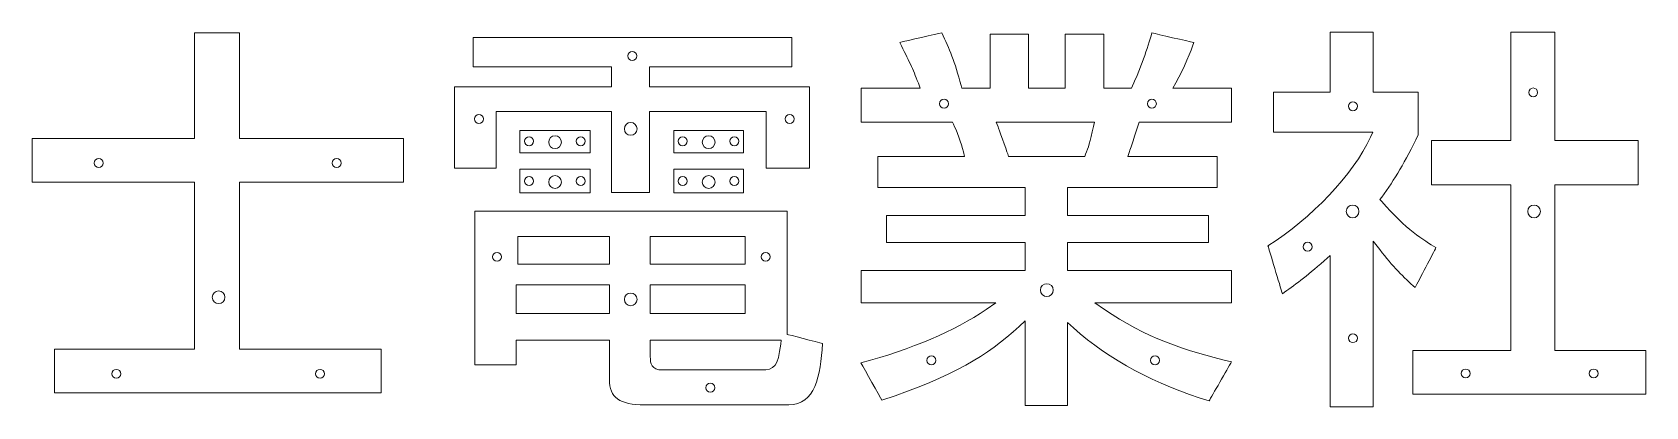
# Model space of a CAD drawing. Header units: millimetres. Extents: x -966 to 669, y -193 to -17.
# Drawn here: x -90 to 669, y -193 to -17 of the extents above; entities that cross this region are included whole.
import ezdxf

# ---------------------------------------------------------------- set-up
doc = ezdxf.new("R2010")
doc.units = ezdxf.units.MM
doc.header["$MEASUREMENT"] = 0
doc.layers.add('layer 1', color=7, linetype='Continuous')

msp = doc.modelspace()

# ---------------------------------------------------------------- linework, layer by layer
at = {"layer": 'layer 1', "color": 250, "lineweight": 18}
for points, knots in [([(7.5403, -17.5845), (4.8101, -17.5845), (-11.0322, -17.5845), (-13.7624, -17.5845), (-13.7624, -17.5845), (-13.7624, -20.7564), (-13.7624, -67.3675), (-13.7624, -67.3675), (-13.7624, -67.3675), (-13.7624, -67.3675), (-86.7097, -67.3675), (-89.9597, -67.3675), (-89.9597, -67.3675), (-89.9597, -70.0776), (-89.9597, -85.1995), (-89.9597, -87.9096), (-89.9597, -87.9096), (-86.7097, -87.9096), (-13.7624, -87.9096), (-13.7624, -87.9096), (-13.7624, -87.9096), (-13.7624, -87.9096), (-13.7624, -166.3644), (-13.7624, -166.3644), (-13.7624, -166.3644), (-13.7624, -166.3644), (-76.2821, -166.3644), (-79.5086, -166.3644), (-79.5086, -166.3644), (-79.5086, -169.0745), (-79.5086, -184.1988), (-79.5086, -186.9089), (-79.5086, -186.9089), (-76.2182, -186.9089), (70.7542, -186.9089), (74.0444, -186.9089), (74.0444, -186.9089), (74.0444, -184.1988), (74.0444, -169.0745), (74.0444, -166.3644), (74.0444, -166.3644), (70.816, -166.3644), (7.5403, -166.3644), (7.5403, -166.3644), (7.5403, -166.3644), (7.5403, -166.3644), (7.5403, -87.9096), (7.5403, -87.9096), (7.5403, -87.9096), (7.5403, -87.9096), (81.2468, -87.9096), (84.4982, -87.9096), (84.4982, -87.9096), (84.4982, -85.1995), (84.4982, -70.0776), (84.4982, -67.3675), (84.4982, -67.3675), (81.2468, -67.3675), (7.5403, -67.3675), (7.5403, -67.3675), (7.5403, -67.3675), (7.5403, -67.3675), (7.5403, -20.7564), (7.5403, -17.5845)], [0, 0, 0, 0, 0.05882353, 0.05882353, 0.05882353, 0.05882353, 0.11764706, 0.11764706, 0.11764706, 0.11764706, 0.17647059, 0.17647059, 0.17647059, 0.17647059, 0.23529412, 0.23529412, 0.23529412, 0.23529412, 0.29411765, 0.29411765, 0.29411765, 0.29411765, 0.35294118, 0.35294118, 0.35294118, 0.35294118, 0.41176471, 0.41176471, 0.41176471, 0.41176471, 0.47058824, 0.47058824, 0.47058824, 0.47058824, 0.52941176, 0.52941176, 0.52941176, 0.52941176, 0.58823529, 0.58823529, 0.58823529, 0.58823529, 0.64705882, 0.64705882, 0.64705882, 0.64705882, 0.70588235, 0.70588235, 0.70588235, 0.70588235, 0.76470588, 0.76470588, 0.76470588, 0.76470588, 0.82352941, 0.82352941, 0.82352941, 0.82352941, 0.88235294, 0.88235294, 0.88235294, 0.88235294, 1, 1, 1, 1]), ([(267.088, -19.9034), (263.8003, -19.9034), (120.6208, -19.9034), (117.3331, -19.9034), (117.3331, -19.9034), (117.3331, -22.3566), (117.3331, -31.1491), (117.3331, -33.6021), (117.3331, -33.6021), (120.5575, -33.6021), (182.3186, -33.6021), (182.3186, -33.6021), (182.3186, -33.6021), (182.3186, -33.6021), (182.3186, -43.0382), (182.3186, -43.0382), (182.3186, -43.0382), (182.3186, -43.0382), (111.8359, -43.0382), (108.5908, -43.0382), (108.5908, -43.0382), (108.5908, -46.0334), (108.5908, -78.3064), (108.5908, -81.3015), (108.5908, -81.3015), (111.2739, -81.3015), (125.499, -81.3015), (128.182, -81.3015), (128.182, -81.3015), (128.182, -78.3215), (128.182, -54.6479), (128.182, -54.6479), (128.182, -54.6479), (128.182, -54.6479), (182.3186, -54.6479), (182.3186, -54.6479), (182.3186, -54.6479), (182.3186, -54.6479), (182.3186, -89.5491), (182.3186, -92.6518), (182.3186, -92.6518), (184.9472, -92.6518), (197.5722, -92.6518), (200.2008, -92.6518), (200.2008, -92.6518), (200.2008, -89.5491), (200.2008, -54.6479), (200.2008, -54.6479), (200.2008, -54.6479), (200.2008, -54.6479), (255.0981, -54.6479), (255.0981, -54.6479), (255.0981, -54.6479), (255.0981, -54.6479), (255.0981, -78.3215), (255.0981, -81.3015), (255.0981, -81.3015), (257.8028, -81.3015), (272.7452, -81.3015), (275.4499, -81.3015), (275.4499, -81.3015), (275.4499, -78.3064), (275.4499, -46.0334), (275.4499, -43.0382), (275.4499, -43.0382), (272.2019, -43.0382), (200.2008, -43.0382), (200.2008, -43.0382), (200.2008, -43.0382), (200.2008, -43.0382), (200.2008, -33.6021), (200.2008, -33.6021), (200.2008, -33.6021), (200.2008, -33.6021), (263.8586, -33.6021), (267.088, -33.6021), (267.088, -33.6021), (267.088, -31.1491), (267.088, -22.3566), (267.088, -19.9034)], [0, 0, 0, 0, 0.04761905, 0.04761905, 0.04761905, 0.04761905, 0.0952381, 0.0952381, 0.0952381, 0.0952381, 0.14285714, 0.14285714, 0.14285714, 0.14285714, 0.19047619, 0.19047619, 0.19047619, 0.19047619, 0.23809524, 0.23809524, 0.23809524, 0.23809524, 0.28571429, 0.28571429, 0.28571429, 0.28571429, 0.33333333, 0.33333333, 0.33333333, 0.33333333, 0.38095238, 0.38095238, 0.38095238, 0.38095238, 0.42857143, 0.42857143, 0.42857143, 0.42857143, 0.47619048, 0.47619048, 0.47619048, 0.47619048, 0.52380952, 0.52380952, 0.52380952, 0.52380952, 0.57142857, 0.57142857, 0.57142857, 0.57142857, 0.61904762, 0.61904762, 0.61904762, 0.61904762, 0.66666667, 0.66666667, 0.66666667, 0.66666667, 0.71428571, 0.71428571, 0.71428571, 0.71428571, 0.76190476, 0.76190476, 0.76190476, 0.76190476, 0.80952381, 0.80952381, 0.80952381, 0.80952381, 0.85714286, 0.85714286, 0.85714286, 0.85714286, 0.9047619, 0.9047619, 0.9047619, 0.9047619, 1, 1, 1, 1]), ([(456.1672, -22.2431), (453.2513, -21.5737), (438.9321, -18.2868), (436.4248, -17.7113), (436.4248, -17.7113), (434.4559, -24.5643), (430.7848, -35.0425), (427.2702, -42.6302), (427.2702, -42.6302), (427.2702, -42.6302), (426.814, -43.6157), (426.814, -43.6157), (426.814, -43.6157), (426.814, -43.6157), (413.764, -43.6157), (413.764, -43.6157), (413.764, -43.6157), (413.764, -43.6157), (413.764, -21.3031), (413.764, -18.3452), (413.764, -18.3452), (411.1288, -18.3452), (398.3241, -18.3452), (395.689, -18.3452), (395.689, -18.3452), (395.689, -21.3031), (395.689, -43.6157), (395.689, -43.6157), (395.689, -43.6157), (395.689, -43.6157), (378.4201, -43.6157), (378.4201, -43.6157), (378.4201, -43.6157), (378.4201, -43.6157), (378.4201, -21.3031), (378.4201, -18.3452), (378.4201, -18.3452), (375.7849, -18.3452), (362.9823, -18.3452), (360.3471, -18.3452), (360.3471, -18.3452), (360.3471, -21.3031), (360.3471, -43.6157), (360.3471, -43.6157), (360.3471, -43.6157), (360.3471, -43.6157), (347.1007, -43.6157), (347.1007, -43.6157), (347.1007, -43.6157), (347.1007, -43.6157), (346.7507, -42.3787), (346.7507, -42.3787), (346.7507, -42.3787), (343.5974, -31.2388), (341.3774, -25.2137), (337.5881, -17.6465), (337.5881, -17.6465), (335.499, -18.1261), (321.115, -21.4284), (317.8274, -22.183), (317.8274, -22.183), (322.1344, -30.6521), (323.9548, -34.4201), (326.6017, -41.3057), (326.6017, -41.3057), (326.6017, -41.3057), (327.4895, -43.6157), (327.4895, -43.6157), (327.4895, -43.6157), (327.4895, -43.6157), (302.7151, -43.6157), (299.73, -43.6157), (299.73, -43.6157), (299.73, -46.1733), (299.73, -57.0388), (299.73, -59.5964), (299.73, -59.5964), (302.8695, -59.5964), (342.5959, -59.5964), (342.5959, -59.5964), (342.5959, -59.5964), (342.5959, -59.5964), (343.0662, -60.5355), (343.0662, -60.5355), (343.0662, -60.5355), (344.6082, -63.6173), (346.7562, -69.6084), (347.7567, -73.618), (347.7567, -73.618), (347.7567, -73.618), (348.2831, -75.7294), (348.2831, -75.7294), (348.2831, -75.7294), (348.2831, -75.7294), (310.6433, -75.7294), (307.5242, -75.7294), (307.5242, -75.7294), (307.5242, -78.2294), (307.5242, -87.8846), (307.5242, -90.3845), (307.5242, -90.3845), (310.7598, -90.3845), (376.8811, -90.3845), (376.8811, -90.3845), (376.8811, -90.3845), (376.8811, -90.3845), (376.8811, -103.4748), (376.8811, -103.4748), (376.8811, -103.4748), (376.8811, -103.4748), (314.9301, -103.4748), (311.7051, -103.4748), (311.7051, -103.4748), (311.7051, -105.8765), (311.7051, -113.8198), (311.7051, -116.2214), (311.7051, -116.2214), (314.9301, -116.2214), (376.8811, -116.2214), (376.8811, -116.2214), (376.8811, -116.2214), (376.8811, -116.2214), (376.8811, -129.3144), (376.8811, -129.3144), (376.8811, -129.3144), (376.8811, -129.3144), (302.9818, -129.3144), (299.73, -129.3144), (299.73, -129.3144), (299.73, -131.8399), (299.73, -142.0091), (299.73, -144.5345), (299.73, -144.5345), (302.9384, -144.5345), (363.0208, -144.5345), (363.0208, -144.5345), (363.0208, -144.5345), (363.0208, -144.5345), (358.4664, -147.6393), (358.4664, -147.6393), (358.4664, -147.6393), (343.4806, -157.8548), (323.6858, -166.3015), (299.6307, -172.7712), (299.6307, -172.7712), (301.2734, -175.7058), (308.373, -188.3908), (309.4703, -190.3516), (309.4703, -190.3516), (344.016, -178.8465), (358.4058, -169.5763), (374.0486, -155.6078), (374.0486, -155.6078), (374.0486, -155.6078), (376.8811, -153.0785), (376.8811, -153.0785), (376.8811, -153.0785), (376.8811, -153.0785), (376.8811, -189.7016), (376.8811, -192.8014), (376.8811, -192.8014), (379.5697, -192.8014), (393.974, -192.8014), (396.6625, -192.8014), (396.6625, -192.8014), (396.6625, -189.7077), (396.6625, -153.8542), (396.6625, -153.8542), (396.6625, -153.8542), (396.6625, -153.8542), (399.492, -156.3684), (399.492, -156.3684), (399.492, -156.3684), (416.5759, -171.5503), (438.0474, -183.0504), (463.3096, -190.5798), (463.3096, -190.5798), (464.3972, -188.6888), (472.0839, -175.3263), (473.8472, -172.261), (473.8472, -172.261), (451.8457, -167.0706), (433.1264, -160.7479), (414.1185, -147.6337), (414.1185, -147.6337), (414.1185, -147.6337), (409.6261, -144.5345), (409.6261, -144.5345), (409.6261, -144.5345), (409.6261, -144.5345), (470.5967, -144.5345), (473.8079, -144.5345), (473.8079, -144.5345), (473.8079, -142.0091), (473.8079, -131.8399), (473.8079, -129.3144), (473.8079, -129.3144), (470.5564, -129.3144), (396.6625, -129.3144), (396.6625, -129.3144), (396.6625, -129.3144), (396.6625, -129.3144), (396.6625, -116.2214), (396.6625, -116.2214), (396.6625, -116.2214), (396.6625, -116.2214), (459.7515, -116.2214), (462.9792, -116.2214), (462.9792, -116.2214), (462.9792, -113.8198), (462.9792, -105.8765), (462.9792, -103.4748), (462.9792, -103.4748), (459.7515, -103.4748), (396.6625, -103.4748), (396.6625, -103.4748), (396.6625, -103.4748), (396.6625, -103.4748), (396.6625, -90.3845), (396.6625, -90.3845), (396.6625, -90.3845), (396.6625, -90.3845), (463.9225, -90.3845), (467.1602, -90.3845), (467.1602, -90.3845), (467.1602, -87.8846), (467.1602, -78.2294), (467.1602, -75.7294), (467.1602, -75.7294), (464.0338, -75.7294), (425.0205, -75.7294), (425.0205, -75.7294), (425.0205, -75.7294), (425.0205, -75.7294), (425.8328, -73.4571), (425.8328, -73.4571), (425.8328, -73.4571), (426.3906, -71.8971), (427.3132, -69.0384), (428.2051, -66.2737), (428.2051, -66.2737), (428.2051, -66.2737), (430.3842, -59.5854), (430.3842, -59.5854), (430.3842, -59.5854), (430.3842, -59.5854), (431.6148, -59.5964), (431.6148, -59.5964), (431.6148, -59.5964), (431.6148, -59.5964), (470.6663, -59.5964), (473.8079, -59.5964), (473.8079, -59.5964), (473.8079, -57.0388), (473.8079, -46.1733), (473.8079, -43.6157), (473.8079, -43.6157), (470.8317, -43.6157), (446.1872, -43.6157), (446.1872, -43.6157), (446.1872, -43.6157), (446.1872, -43.6157), (447.6189, -41.0797), (447.6189, -41.0797), (447.6189, -41.0797), (451.5126, -34.184), (454.7541, -26.0732), (456.1672, -22.2431)], [0, 0, 0, 0, 0.01470588, 0.01470588, 0.01470588, 0.01470588, 0.02941176, 0.02941176, 0.02941176, 0.02941176, 0.04411765, 0.04411765, 0.04411765, 0.04411765, 0.05882353, 0.05882353, 0.05882353, 0.05882353, 0.07352941, 0.07352941, 0.07352941, 0.07352941, 0.08823529, 0.08823529, 0.08823529, 0.08823529, 0.10294118, 0.10294118, 0.10294118, 0.10294118, 0.11764706, 0.11764706, 0.11764706, 0.11764706, 0.13235294, 0.13235294, 0.13235294, 0.13235294, 0.14705882, 0.14705882, 0.14705882, 0.14705882, 0.16176471, 0.16176471, 0.16176471, 0.16176471, 0.17647059, 0.17647059, 0.17647059, 0.17647059, 0.19117647, 0.19117647, 0.19117647, 0.19117647, 0.20588235, 0.20588235, 0.20588235, 0.20588235, 0.22058824, 0.22058824, 0.22058824, 0.22058824, 0.23529412, 0.23529412, 0.23529412, 0.23529412, 0.25, 0.25, 0.25, 0.25, 0.26470588, 0.26470588, 0.26470588, 0.26470588, 0.27941176, 0.27941176, 0.27941176, 0.27941176, 0.29411765, 0.29411765, 0.29411765, 0.29411765, 0.30882353, 0.30882353, 0.30882353, 0.30882353, 0.32352941, 0.32352941, 0.32352941, 0.32352941, 0.33823529, 0.33823529, 0.33823529, 0.33823529, 0.35294118, 0.35294118, 0.35294118, 0.35294118, 0.36764706, 0.36764706, 0.36764706, 0.36764706, 0.38235294, 0.38235294, 0.38235294, 0.38235294, 0.39705882, 0.39705882, 0.39705882, 0.39705882, 0.41176471, 0.41176471, 0.41176471, 0.41176471, 0.42647059, 0.42647059, 0.42647059, 0.42647059, 0.44117647, 0.44117647, 0.44117647, 0.44117647, 0.45588235, 0.45588235, 0.45588235, 0.45588235, 0.47058824, 0.47058824, 0.47058824, 0.47058824, 0.48529412, 0.48529412, 0.48529412, 0.48529412, 0.5, 0.5, 0.5, 0.5, 0.51470588, 0.51470588, 0.51470588, 0.51470588, 0.52941176, 0.52941176, 0.52941176, 0.52941176, 0.54411765, 0.54411765, 0.54411765, 0.54411765, 0.55882353, 0.55882353, 0.55882353, 0.55882353, 0.57352941, 0.57352941, 0.57352941, 0.57352941, 0.58823529, 0.58823529, 0.58823529, 0.58823529, 0.60294118, 0.60294118, 0.60294118, 0.60294118, 0.61764706, 0.61764706, 0.61764706, 0.61764706, 0.63235294, 0.63235294, 0.63235294, 0.63235294, 0.64705882, 0.64705882, 0.64705882, 0.64705882, 0.66176471, 0.66176471, 0.66176471, 0.66176471, 0.67647059, 0.67647059, 0.67647059, 0.67647059, 0.69117647, 0.69117647, 0.69117647, 0.69117647, 0.70588235, 0.70588235, 0.70588235, 0.70588235, 0.72058824, 0.72058824, 0.72058824, 0.72058824, 0.73529412, 0.73529412, 0.73529412, 0.73529412, 0.75, 0.75, 0.75, 0.75, 0.76470588, 0.76470588, 0.76470588, 0.76470588, 0.77941176, 0.77941176, 0.77941176, 0.77941176, 0.79411765, 0.79411765, 0.79411765, 0.79411765, 0.80882353, 0.80882353, 0.80882353, 0.80882353, 0.82352941, 0.82352941, 0.82352941, 0.82352941, 0.83823529, 0.83823529, 0.83823529, 0.83823529, 0.85294118, 0.85294118, 0.85294118, 0.85294118, 0.86764706, 0.86764706, 0.86764706, 0.86764706, 0.88235294, 0.88235294, 0.88235294, 0.88235294, 0.89705882, 0.89705882, 0.89705882, 0.89705882, 0.91176471, 0.91176471, 0.91176471, 0.91176471, 0.92647059, 0.92647059, 0.92647059, 0.92647059, 0.94117647, 0.94117647, 0.94117647, 0.94117647, 0.95588235, 0.95588235, 0.95588235, 0.95588235, 0.97058824, 0.97058824, 0.97058824, 0.97058824, 1, 1, 1, 1]), ([(540.4884, -17.3943), (537.7837, -17.3943), (522.8388, -17.3943), (520.1341, -17.3943), (520.1341, -17.3943), (520.1341, -20.3957), (520.1341, -45.5173), (520.1341, -45.5173), (520.1341, -45.5173), (520.1341, -45.5173), (496.509, -45.5173), (493.5297, -45.5173), (493.5297, -45.5173), (493.5297, -48.1769), (493.5297, -61.6855), (493.5297, -64.3451), (493.5297, -64.3451), (496.6819, -64.3451), (540.2944, -64.3451), (540.2944, -64.3451), (540.2944, -64.3451), (540.2944, -64.3451), (539.1682, -66.7629), (539.1682, -66.7629), (539.1682, -66.7629), (531.0536, -84.1835), (511.3518, -104.9666), (490.9793, -117.7166), (490.9793, -117.7166), (491.587, -119.7481), (496.664, -136.7178), (497.7279, -140.274), (497.7279, -140.274), (503.1473, -136.4913), (508.9513, -132.197), (517.3091, -124.8214), (517.3091, -124.8214), (517.3091, -124.8214), (520.1341, -122.3283), (520.1341, -122.3283), (520.1341, -122.3283), (520.1341, -122.3283), (520.1341, -190.1347), (520.1341, -193.3691), (520.1341, -193.3691), (522.8388, -193.3691), (537.7837, -193.3691), (540.4884, -193.3691), (540.4884, -193.3691), (540.4884, -190.1225), (540.4884, -115.5101), (540.4884, -115.5101), (540.4884, -115.5101), (540.4884, -115.5101), (543.5449, -119.5562), (543.5449, -119.5562), (543.5449, -119.5562), (549.343, -127.2315), (555.0673, -132.8035), (560.1292, -137.4163), (560.1292, -137.4163), (561.7033, -134.3984), (568.7644, -120.8609), (569.9546, -118.5781), (569.9546, -118.5781), (564.182, -115.215), (555.7391, -109.9995), (544.5119, -96.9903), (544.5119, -96.9903), (544.5119, -96.9903), (543.6252, -95.9627), (543.6252, -95.9627), (543.6252, -95.9627), (543.6252, -95.9627), (544.4309, -94.8704), (544.4309, -94.8704), (544.4309, -94.8704), (550.5811, -86.5346), (555.4064, -78.3133), (561.5779, -65.6508), (561.5779, -65.6508), (561.5779, -64.949), (561.5779, -48.3614), (561.5779, -45.5173), (561.5779, -45.5173), (558.704, -45.5173), (540.4884, -45.5173), (540.4884, -45.5173), (540.4884, -45.5173), (540.4884, -45.5173), (540.4884, -20.3957), (540.4884, -17.3943)], [0, 0, 0, 0, 0.04166667, 0.04166667, 0.04166667, 0.04166667, 0.08333333, 0.08333333, 0.08333333, 0.08333333, 0.125, 0.125, 0.125, 0.125, 0.16666667, 0.16666667, 0.16666667, 0.16666667, 0.20833333, 0.20833333, 0.20833333, 0.20833333, 0.25, 0.25, 0.25, 0.25, 0.29166667, 0.29166667, 0.29166667, 0.29166667, 0.33333333, 0.33333333, 0.33333333, 0.33333333, 0.375, 0.375, 0.375, 0.375, 0.41666667, 0.41666667, 0.41666667, 0.41666667, 0.45833333, 0.45833333, 0.45833333, 0.45833333, 0.5, 0.5, 0.5, 0.5, 0.54166667, 0.54166667, 0.54166667, 0.54166667, 0.58333333, 0.58333333, 0.58333333, 0.58333333, 0.625, 0.625, 0.625, 0.625, 0.66666667, 0.66666667, 0.66666667, 0.66666667, 0.70833333, 0.70833333, 0.70833333, 0.70833333, 0.75, 0.75, 0.75, 0.75, 0.79166667, 0.79166667, 0.79166667, 0.79166667, 0.83333333, 0.83333333, 0.83333333, 0.83333333, 0.875, 0.875, 0.875, 0.875, 0.91666667, 0.91666667, 0.91666667, 0.91666667, 1, 1, 1, 1]), ([(625.8055, -17.3943), (623.0904, -17.3943), (607.7887, -17.3943), (605.0736, -17.3943), (605.0736, -17.3943), (605.0736, -20.571), (605.0736, -68.3211), (605.0736, -68.3211), (605.0736, -68.3211), (605.0736, -68.3211), (570.9244, -68.3211), (567.828, -68.3211), (567.828, -68.3211), (567.828, -71.0362), (567.828, -86.3355), (567.828, -89.0506), (567.828, -89.0506), (570.9244, -89.0506), (605.0736, -89.0506), (605.0736, -89.0506), (605.0736, -89.0506), (605.0736, -89.0506), (605.0736, -166.9404), (605.0736, -166.9404), (605.0736, -166.9404), (605.0736, -166.9404), (562.2442, -166.9404), (559.0912, -166.9404), (559.0912, -166.9404), (559.0912, -169.6505), (559.0912, -184.7721), (559.0912, -187.4821), (559.0912, -187.4821), (562.3389, -187.4821), (665.31, -187.4821), (668.5577, -187.4821), (668.5577, -187.4821), (668.5577, -184.7721), (668.5577, -169.6505), (668.5577, -166.9404), (668.5577, -166.9404), (665.4231, -166.9404), (625.8055, -166.9404), (625.8055, -166.9404), (625.8055, -166.9404), (625.8055, -166.9404), (625.8055, -89.0506), (625.8055, -89.0506), (625.8055, -89.0506), (625.8055, -89.0506), (661.8364, -89.0506), (664.9473, -89.0506), (664.9473, -89.0506), (664.9473, -86.3355), (664.9473, -71.0362), (664.9473, -68.3211), (664.9473, -68.3211), (661.8364, -68.3211), (625.8055, -68.3211), (625.8055, -68.3211), (625.8055, -68.3211), (625.8055, -68.3211), (625.8055, -20.571), (625.8055, -17.3943)], [0, 0, 0, 0, 0.05882353, 0.05882353, 0.05882353, 0.05882353, 0.11764706, 0.11764706, 0.11764706, 0.11764706, 0.17647059, 0.17647059, 0.17647059, 0.17647059, 0.23529412, 0.23529412, 0.23529412, 0.23529412, 0.29411765, 0.29411765, 0.29411765, 0.29411765, 0.35294118, 0.35294118, 0.35294118, 0.35294118, 0.41176471, 0.41176471, 0.41176471, 0.41176471, 0.47058824, 0.47058824, 0.47058824, 0.47058824, 0.52941176, 0.52941176, 0.52941176, 0.52941176, 0.58823529, 0.58823529, 0.58823529, 0.58823529, 0.64705882, 0.64705882, 0.64705882, 0.64705882, 0.70588235, 0.70588235, 0.70588235, 0.70588235, 0.76470588, 0.76470588, 0.76470588, 0.76470588, 0.82352941, 0.82352941, 0.82352941, 0.82352941, 0.88235294, 0.88235294, 0.88235294, 0.88235294, 1, 1, 1, 1]), ([(405.2594, -74.6627), (405.2594, -74.6627), (404.8316, -75.7294), (404.8316, -75.7294), (404.8316, -75.7294), (404.8316, -75.7294), (369.0094, -75.7294), (369.0094, -75.7294), (369.0094, -75.7294), (369.0094, -75.7294), (368.6229, -74.5646), (368.6229, -74.5646), (368.6229, -74.5646), (368.0124, -72.7239), (364.2425, -62.3177), (364.0823, -61.8755), (364.0823, -61.8755), (364.0823, -61.8755), (363.2565, -59.5964), (363.2565, -59.5964), (363.2565, -59.5964), (363.2565, -59.5964), (409.417, -59.5964), (409.417, -59.5964), (409.417, -59.5964), (409.417, -59.5964), (408.9508, -61.6693), (408.9508, -61.6693), (408.9508, -61.6693), (407.2807, -69.0997), (406.4948, -71.5853), (405.2594, -74.6627)], [0, 0, 0, 0, 0.11111111, 0.11111111, 0.11111111, 0.11111111, 0.22222222, 0.22222222, 0.22222222, 0.22222222, 0.33333333, 0.33333333, 0.33333333, 0.33333333, 0.44444444, 0.44444444, 0.44444444, 0.44444444, 0.55555556, 0.55555556, 0.55555556, 0.55555556, 0.66666667, 0.66666667, 0.66666667, 0.66666667, 0.77777778, 0.77777778, 0.77777778, 0.77777778, 1, 1, 1, 1]), ([(139.2847, -63.5245), (139.2847, -65.7855), (139.2847, -71.8554), (139.2847, -74.1164), (139.2847, -74.1164), (142.2148, -74.1164), (169.3382, -74.1164), (172.2682, -74.1164), (172.2682, -74.1164), (172.2682, -71.8554), (172.2682, -65.7855), (172.2682, -63.5245), (172.2682, -63.5245), (169.3382, -63.5245), (142.2148, -63.5245), (139.2847, -63.5245)], [0, 0, 0, 0, 0.2, 0.2, 0.2, 0.2, 0.4, 0.4, 0.4, 0.4, 0.6, 0.6, 0.6, 0.6, 1, 1, 1, 1]), ([(211.5796, -63.5245), (211.5796, -65.7855), (211.5796, -71.8554), (211.5796, -74.1164), (211.5796, -74.1164), (214.5169, -74.1164), (241.5375, -74.1164), (244.4744, -74.1164), (244.4744, -74.1164), (244.4744, -71.8554), (244.4744, -65.7855), (244.4744, -63.5245), (244.4744, -63.5245), (241.5375, -63.5245), (214.5169, -63.5245), (211.5796, -63.5245)], [0, 0, 0, 0, 0.2, 0.2, 0.2, 0.2, 0.4, 0.4, 0.4, 0.4, 0.6, 0.6, 0.6, 0.6, 1, 1, 1, 1]), ([(139.2847, -81.6912), (139.2847, -83.9928), (139.2847, -90.5478), (139.2847, -92.8495), (139.2847, -92.8495), (142.2148, -92.8495), (169.3382, -92.8495), (172.2682, -92.8495), (172.2682, -92.8495), (172.2682, -90.5478), (172.2682, -83.9928), (172.2682, -81.6912), (172.2682, -81.6912), (169.3382, -81.6912), (142.2148, -81.6912), (139.2847, -81.6912)], [0, 0, 0, 0, 0.2, 0.2, 0.2, 0.2, 0.4, 0.4, 0.4, 0.4, 0.6, 0.6, 0.6, 0.6, 1, 1, 1, 1]), ([(211.5796, -81.6912), (211.5796, -83.9928), (211.5796, -90.5478), (211.5796, -92.8495), (211.5796, -92.8495), (214.5169, -92.8495), (241.5375, -92.8495), (244.4744, -92.8495), (244.4744, -92.8495), (244.4744, -90.5478), (244.4744, -83.9928), (244.4744, -81.6912), (244.4744, -81.6912), (241.5375, -81.6912), (214.5169, -81.6912), (211.5796, -81.6912)], [0, 0, 0, 0, 0.2, 0.2, 0.2, 0.2, 0.4, 0.4, 0.4, 0.4, 0.6, 0.6, 0.6, 0.6, 1, 1, 1, 1]), ([(264.9962, -101.4295), (261.7106, -101.4295), (121.3766, -101.4295), (118.091, -101.4295), (118.091, -101.4295), (118.091, -104.6038), (118.091, -170.4835), (118.091, -173.6577), (118.091, -173.6577), (120.7684, -173.6577), (134.8175, -173.6577), (137.4948, -173.6577), (137.4948, -173.6577), (137.4948, -171.182), (137.4948, -162.0683), (137.4948, -162.0683), (137.4948, -162.0683), (137.4948, -162.0683), (181.3705, -162.0683), (181.3705, -162.0683), (181.3705, -162.0683), (181.3705, -162.0683), (181.3705, -180.6824), (181.3705, -180.6824), (181.3705, -180.6824), (181.3705, -189.0548), (186.1632, -192.47), (197.9129, -192.47), (197.9129, -192.47), (197.9129, -192.47), (265.7482, -192.47), (265.7482, -192.47), (265.7482, -192.47), (278.112, -192.47), (280.4415, -179.0392), (281.6167, -163.7237), (281.6167, -163.7237), (279.3064, -163.1202), (264.9962, -159.3817), (264.9962, -159.3817), (264.9962, -159.3817), (264.9962, -159.3817), (264.9962, -104.6343), (264.9962, -101.4295)], [0, 0, 0, 0, 0.08333333, 0.08333333, 0.08333333, 0.08333333, 0.16666667, 0.16666667, 0.16666667, 0.16666667, 0.25, 0.25, 0.25, 0.25, 0.33333333, 0.33333333, 0.33333333, 0.33333333, 0.41666667, 0.41666667, 0.41666667, 0.41666667, 0.5, 0.5, 0.5, 0.5, 0.58333333, 0.58333333, 0.58333333, 0.58333333, 0.66666667, 0.66666667, 0.66666667, 0.66666667, 0.75, 0.75, 0.75, 0.75, 0.83333333, 0.83333333, 0.83333333, 0.83333333, 1, 1, 1, 1]), ([(138.2527, -113.4236), (138.2527, -113.4236), (181.3678, -113.4236), (181.3678, -113.4236), (181.3678, -113.4236), (181.3678, -113.4236), (181.3678, -126.3238), (181.3678, -126.3238), (181.3678, -126.3238), (181.3678, -126.3238), (138.2527, -126.3238), (138.2527, -126.3238), (138.2527, -126.3238), (138.2527, -126.3238), (138.2527, -113.4236), (138.2527, -113.4236)], [0, 0, 0, 0, 0.2, 0.2, 0.2, 0.2, 0.4, 0.4, 0.4, 0.4, 0.6, 0.6, 0.6, 0.6, 1, 1, 1, 1]), ([(200.5784, -113.4236), (200.5784, -113.4236), (245.212, -113.4236), (245.212, -113.4236), (245.212, -113.4236), (245.212, -113.4236), (245.212, -126.3238), (245.212, -126.3238), (245.212, -126.3238), (245.212, -126.3238), (200.5784, -126.3238), (200.5784, -126.3238), (200.5784, -126.3238), (200.5784, -126.3238), (200.5784, -113.4236), (200.5784, -113.4236)], [0, 0, 0, 0, 0.2, 0.2, 0.2, 0.2, 0.4, 0.4, 0.4, 0.4, 0.6, 0.6, 0.6, 0.6, 1, 1, 1, 1]), ([(137.4948, -136.0345), (137.4948, -136.0345), (181.3705, -136.0345), (181.3705, -136.0345), (181.3705, -136.0345), (181.3705, -136.0345), (181.3705, -149.5051), (181.3705, -149.5051), (181.3705, -149.5051), (181.3705, -149.5051), (137.4948, -149.5051), (137.4948, -149.5051), (137.4948, -149.5051), (137.4948, -149.5051), (137.4948, -136.0345), (137.4948, -136.0345)], [0, 0, 0, 0, 0.2, 0.2, 0.2, 0.2, 0.4, 0.4, 0.4, 0.4, 0.6, 0.6, 0.6, 0.6, 1, 1, 1, 1]), ([(200.5784, -136.0345), (200.5784, -136.0345), (245.212, -136.0345), (245.212, -136.0345), (245.212, -136.0345), (245.212, -136.0345), (245.212, -149.5051), (245.212, -149.5051), (245.212, -149.5051), (245.212, -149.5051), (200.5784, -149.5051), (200.5784, -149.5051), (200.5784, -149.5051), (200.5784, -149.5051), (200.5784, -136.0345), (200.5784, -136.0345)], [0, 0, 0, 0, 0.2, 0.2, 0.2, 0.2, 0.4, 0.4, 0.4, 0.4, 0.6, 0.6, 0.6, 0.6, 1, 1, 1, 1]), ([(206.4595, -176.1068), (201.0283, -176.1068), (200.5784, -173.145), (200.5784, -169.8455), (200.5784, -169.8455), (200.5784, -169.8455), (200.5784, -162.0683), (200.5784, -162.0683), (200.5784, -162.0683), (200.5784, -162.0683), (262.175, -162.0683), (262.175, -162.0683), (262.175, -162.0683), (262.175, -162.0683), (261.9214, -163.9907), (261.9214, -163.9907), (261.9214, -163.9907), (260.562, -174.295), (259.1736, -176.1068), (252.6348, -176.1068), (252.6348, -176.1068), (252.6348, -176.1068), (206.4595, -176.1068), (206.4595, -176.1068)], [0, 0, 0, 0, 0.14285714, 0.14285714, 0.14285714, 0.14285714, 0.28571429, 0.28571429, 0.28571429, 0.28571429, 0.42857143, 0.42857143, 0.42857143, 0.42857143, 0.57142857, 0.57142857, 0.57142857, 0.57142857, 0.71428571, 0.71428571, 0.71428571, 0.71428571, 1, 1, 1, 1])]:
    msp.add_open_spline(points, degree=3, knots=knots, dxfattribs=at)
at = {"layer": 'layer 1', "color": 250, "lineweight": 20}
for points in [[(194.1898, -28.5415), (194.1898, -29.7009), (193.2503, -30.6424), (192.089, -30.6424), (192.089, -30.6424), (190.9314, -30.6424), (189.9899, -29.7009), (189.9899, -28.5415), (189.9899, -28.5415), (189.9899, -27.382), (190.9314, -26.4405), (192.089, -26.4405), (192.089, -26.4405), (193.2503, -26.4405), (194.1898, -27.382), (194.1898, -28.5415)], [(617.7495, -45.6777), (617.7495, -46.8372), (616.8097, -47.7787), (615.6483, -47.7787), (615.6483, -47.7787), (614.4908, -47.7787), (613.5492, -46.8372), (613.5492, -45.6777), (613.5492, -45.6777), (613.5492, -44.5183), (614.4908, -43.5767), (615.6483, -43.5767), (615.6483, -43.5767), (616.8097, -43.5767), (617.7495, -44.5183), (617.7495, -45.6777)], [(340.7648, -50.9501), (340.7648, -52.1095), (339.8254, -53.0511), (338.664, -53.0511), (338.664, -53.0511), (337.5065, -53.0511), (336.5649, -52.1095), (336.5649, -50.9501), (336.5649, -50.9501), (336.5649, -49.7906), (337.5065, -48.8491), (338.664, -48.8491), (338.664, -48.8491), (339.8254, -48.8491), (340.7648, -49.7906), (340.7648, -50.9501)], [(438.4846, -50.9501), (438.4846, -52.1095), (437.5448, -53.0511), (436.3835, -53.0511), (436.3835, -53.0511), (435.2259, -53.0511), (434.2844, -52.1095), (434.2844, -50.9501), (434.2844, -50.9501), (434.2844, -49.7906), (435.2259, -48.8491), (436.3835, -48.8491), (436.3835, -48.8491), (437.5448, -48.8491), (438.4846, -49.7906), (438.4846, -50.9501)], [(532.9877, -52.1614), (532.9877, -53.3208), (532.0479, -54.2623), (530.8866, -54.2623), (530.8866, -54.2623), (529.729, -54.2623), (528.7875, -53.3208), (528.7875, -52.1614), (528.7875, -52.1614), (528.7875, -51.0019), (529.729, -50.0604), (530.8866, -50.0604), (530.8866, -50.0604), (532.0479, -50.0604), (532.9877, -51.0019), (532.9877, -52.1614)], [(122.1131, -58.1458), (122.1131, -59.3053), (121.1737, -60.2467), (120.0122, -60.2467), (120.0122, -60.2467), (118.8546, -60.2467), (117.9133, -59.3053), (117.9133, -58.1458), (117.9133, -58.1458), (117.9133, -56.9862), (118.8546, -56.0449), (120.0122, -56.0449), (120.0122, -56.0449), (121.1737, -56.0449), (122.1131, -56.9862), (122.1131, -58.1458)], [(194.4037, -62.7895), (194.4037, -64.4462), (193.0605, -65.7895), (191.4037, -65.7895), (191.4037, -65.7895), (189.747, -65.7895), (188.4038, -64.4462), (188.4038, -62.7895), (188.4038, -62.7895), (188.4038, -61.1324), (189.747, -59.7895), (191.4037, -59.7895), (191.4037, -59.7895), (193.0605, -59.7895), (194.4037, -61.1324), (194.4037, -62.7895)], [(268.218, -58.1458), (268.218, -59.3053), (267.2785, -60.2467), (266.1172, -60.2467), (266.1172, -60.2467), (264.9596, -60.2467), (264.0181, -59.3053), (264.0181, -58.1458), (264.0181, -58.1458), (264.0181, -56.9862), (264.9596, -56.0449), (266.1172, -56.0449), (266.1172, -56.0449), (267.2785, -56.0449), (268.218, -56.9862), (268.218, -58.1458)], [(145.7041, -68.6069), (145.7041, -69.7663), (144.7647, -70.7077), (143.6032, -70.7077), (143.6032, -70.7077), (142.4456, -70.7077), (141.5042, -69.7663), (141.5042, -68.6069), (141.5042, -68.6069), (141.5042, -67.4473), (142.4456, -66.5059), (143.6032, -66.5059), (143.6032, -66.5059), (144.7647, -66.5059), (145.7041, -67.4473), (145.7041, -68.6069)], [(158.8239, -69.0393), (158.8239, -70.696), (157.4807, -72.0392), (155.824, -72.0392), (155.824, -72.0392), (154.1672, -72.0392), (152.8239, -70.696), (152.8239, -69.0393), (152.8239, -69.0393), (152.8239, -67.3822), (154.1672, -66.0392), (155.824, -66.0392), (155.824, -66.0392), (157.4807, -66.0392), (158.8239, -67.3822), (158.8239, -69.0393)], [(169.9954, -68.6069), (169.9954, -69.7663), (169.0576, -70.7077), (167.8963, -70.7077), (167.8963, -70.7077), (166.7387, -70.7077), (165.7972, -69.7663), (165.7972, -68.6069), (165.7972, -68.6069), (165.7972, -67.4473), (166.7387, -66.5059), (167.8963, -66.5059), (167.8963, -66.5059), (169.0576, -66.5059), (169.9954, -67.4473), (169.9954, -68.6069)], [(217.9103, -68.6069), (217.9103, -69.7663), (216.9708, -70.7077), (215.8095, -70.7077), (215.8095, -70.7077), (214.6519, -70.7077), (213.7104, -69.7663), (213.7104, -68.6069), (213.7104, -68.6069), (213.7104, -67.4473), (214.6519, -66.5059), (215.8095, -66.5059), (215.8095, -66.5059), (216.9708, -66.5059), (217.9103, -67.4473), (217.9103, -68.6069)], [(231.0303, -69.0393), (231.0303, -70.696), (229.687, -72.0392), (228.0303, -72.0392), (228.0303, -72.0392), (226.3736, -72.0392), (225.0303, -70.696), (225.0303, -69.0393), (225.0303, -69.0393), (225.0303, -67.3822), (226.3736, -66.0392), (228.0303, -66.0392), (228.0303, -66.0392), (229.687, -66.0392), (231.0303, -67.3822), (231.0303, -69.0393)], [(242.2017, -68.6069), (242.2017, -69.7663), (241.2639, -70.7077), (240.1026, -70.7077), (240.1026, -70.7077), (238.945, -70.7077), (238.0035, -69.7663), (238.0035, -68.6069), (238.0035, -68.6069), (238.0035, -67.4473), (238.945, -66.5059), (240.1026, -66.5059), (240.1026, -66.5059), (241.2639, -66.5059), (242.2017, -67.4473), (242.2017, -68.6069)], [(-56.5977, -78.8553), (-56.5977, -80.0148), (-57.5391, -80.9563), (-58.6967, -80.9563), (-58.6967, -80.9563), (-59.8582, -80.9563), (-60.7977, -80.0148), (-60.7977, -78.8553), (-60.7977, -78.8553), (-60.7977, -77.6959), (-59.8582, -76.7544), (-58.6967, -76.7544), (-58.6967, -76.7544), (-57.5391, -76.7544), (-56.5977, -77.6959), (-56.5977, -78.8553)], [(55.2507, -78.8553), (55.2507, -80.0148), (54.3113, -80.9563), (53.1497, -80.9563), (53.1497, -80.9563), (51.9922, -80.9563), (51.0508, -80.0148), (51.0508, -78.8553), (51.0508, -78.8553), (51.0508, -77.6959), (51.9922, -76.7544), (53.1497, -76.7544), (53.1497, -76.7544), (54.3113, -76.7544), (55.2507, -77.6959), (55.2507, -78.8553)], [(145.7041, -87.3399), (145.7041, -88.4995), (144.7647, -89.4409), (143.6032, -89.4409), (143.6032, -89.4409), (142.4456, -89.4409), (141.5042, -88.4995), (141.5042, -87.3399), (141.5042, -87.3399), (141.5042, -86.1805), (142.4456, -85.2391), (143.6032, -85.2391), (143.6032, -85.2391), (144.7647, -85.2391), (145.7041, -86.1805), (145.7041, -87.3399)], [(158.8239, -87.7719), (158.8239, -89.429), (157.4807, -90.7719), (155.824, -90.7719), (155.824, -90.7719), (154.1672, -90.7719), (152.8239, -89.429), (152.8239, -87.7719), (152.8239, -87.7719), (152.8239, -86.1152), (154.1672, -84.7719), (155.824, -84.7719), (155.824, -84.7719), (157.4807, -84.7719), (158.8239, -86.1152), (158.8239, -87.7719)], [(169.9954, -87.3399), (169.9954, -88.4995), (169.0576, -89.4409), (167.8963, -89.4409), (167.8963, -89.4409), (166.7387, -89.4409), (165.7972, -88.4995), (165.7972, -87.3399), (165.7972, -87.3399), (165.7972, -86.1805), (166.7387, -85.2391), (167.8963, -85.2391), (167.8963, -85.2391), (169.0576, -85.2391), (169.9954, -86.1805), (169.9954, -87.3399)], [(217.9103, -87.3399), (217.9103, -88.4995), (216.9708, -89.4409), (215.8095, -89.4409), (215.8095, -89.4409), (214.6519, -89.4409), (213.7104, -88.4995), (213.7104, -87.3399), (213.7104, -87.3399), (213.7104, -86.1805), (214.6519, -85.2391), (215.8095, -85.2391), (215.8095, -85.2391), (216.9708, -85.2391), (217.9103, -86.1805), (217.9103, -87.3399)], [(231.0303, -87.7719), (231.0303, -89.429), (229.687, -90.7719), (228.0303, -90.7719), (228.0303, -90.7719), (226.3736, -90.7719), (225.0303, -89.429), (225.0303, -87.7719), (225.0303, -87.7719), (225.0303, -86.1152), (226.3736, -84.7719), (228.0303, -84.7719), (228.0303, -84.7719), (229.687, -84.7719), (231.0303, -86.1152), (231.0303, -87.7719)], [(242.2017, -87.3399), (242.2017, -88.4995), (241.2639, -89.4409), (240.1026, -89.4409), (240.1026, -89.4409), (238.945, -89.4409), (238.0035, -88.4995), (238.0035, -87.3399), (238.0035, -87.3399), (238.0035, -86.1805), (238.945, -85.2391), (240.1026, -85.2391), (240.1026, -85.2391), (241.2639, -85.2391), (242.2017, -86.1805), (242.2017, -87.3399)], [(533.7567, -101.6106), (533.7567, -103.2673), (532.4134, -104.6105), (530.7567, -104.6105), (530.7567, -104.6105), (529.0999, -104.6105), (527.7567, -103.2673), (527.7567, -101.6106), (527.7567, -101.6106), (527.7567, -99.9535), (529.0999, -98.6106), (530.7567, -98.6106), (530.7567, -98.6106), (532.4134, -98.6106), (533.7567, -99.9535), (533.7567, -101.6106)], [(619.0624, -101.6106), (619.0624, -103.2673), (617.7191, -104.6105), (616.0624, -104.6105), (616.0624, -104.6105), (614.4056, -104.6105), (613.0624, -103.2673), (613.0624, -101.6106), (613.0624, -101.6106), (613.0624, -99.9535), (614.4056, -98.6106), (616.0624, -98.6106), (616.0624, -98.6106), (617.7191, -98.6106), (619.0624, -99.9535), (619.0624, -101.6106)], [(130.6312, -122.9288), (130.6312, -124.0883), (129.6896, -125.0298), (128.5283, -125.0298), (128.5283, -125.0298), (127.3707, -125.0298), (126.4292, -124.0883), (126.4292, -122.9288), (126.4292, -122.9288), (126.4292, -121.7693), (127.3707, -120.8278), (128.5283, -120.8278), (128.5283, -120.8278), (129.6896, -120.8278), (130.6312, -121.7693), (130.6312, -122.9288)], [(256.9236, -122.9288), (256.9236, -124.0883), (255.9841, -125.0298), (254.8228, -125.0298), (254.8228, -125.0298), (253.6653, -125.0298), (252.7237, -124.0883), (252.7237, -122.9288), (252.7237, -122.9288), (252.7237, -121.7693), (253.6653, -120.8278), (254.8228, -120.8278), (254.8228, -120.8278), (255.9841, -120.8278), (256.9236, -121.7693), (256.9236, -122.9288)], [(511.6957, -118.1942), (511.6957, -119.3537), (510.7558, -120.2952), (509.5945, -120.2952), (509.5945, -120.2952), (508.437, -120.2952), (507.4954, -119.3537), (507.4954, -118.1942), (507.4954, -118.1942), (507.4954, -117.0347), (508.437, -116.0932), (509.5945, -116.0932), (509.5945, -116.0932), (510.7558, -116.0932), (511.6957, -117.0347), (511.6957, -118.1942)], [(390.009, -138.5761), (390.009, -140.2332), (388.6658, -141.5761), (387.009, -141.5761), (387.009, -141.5761), (385.3523, -141.5761), (384.0091, -140.2332), (384.0091, -138.5761), (384.0091, -138.5761), (384.0091, -136.9193), (385.3523, -135.5761), (387.009, -135.5761), (387.009, -135.5761), (388.6658, -135.5761), (390.009, -136.9193), (390.009, -138.5761)], [(0.6231, -141.9357), (0.6231, -143.5925), (-0.7202, -144.9357), (-2.3769, -144.9357), (-2.3769, -144.9357), (-4.0337, -144.9357), (-5.3769, -143.5925), (-5.3769, -141.9357), (-5.3769, -141.9357), (-5.3769, -140.2786), (-4.0337, -138.9358), (-2.3769, -138.9358), (-2.3769, -138.9358), (-0.7202, -138.9358), (0.6231, -140.2786), (0.6231, -141.9357)], [(194.4037, -142.9359), (194.4037, -144.5926), (193.0605, -145.9359), (191.4037, -145.9359), (191.4037, -145.9359), (189.747, -145.9359), (188.4038, -144.5926), (188.4038, -142.9359), (188.4038, -142.9359), (188.4038, -141.2788), (189.747, -139.9358), (191.4037, -139.9358), (191.4037, -139.9358), (193.0605, -139.9358), (194.4037, -141.2788), (194.4037, -142.9359)], [(532.9877, -161.1569), (532.9877, -162.3164), (532.0479, -163.2579), (530.8866, -163.2579), (530.8866, -163.2579), (529.729, -163.2579), (528.7875, -162.3164), (528.7875, -161.1569), (528.7875, -161.1569), (528.7875, -159.9975), (529.729, -159.056), (530.8866, -159.056), (530.8866, -159.056), (532.0479, -159.056), (532.9877, -159.9975), (532.9877, -161.1569)], [(334.8572, -171.6001), (334.8572, -172.7595), (333.9177, -173.7011), (332.7564, -173.7011), (332.7564, -173.7011), (331.5988, -173.7011), (330.6573, -172.7595), (330.6573, -171.6001), (330.6573, -171.6001), (330.6573, -170.4406), (331.5988, -169.4991), (332.7564, -169.4991), (332.7564, -169.4991), (333.9177, -169.4991), (334.8572, -170.4406), (334.8572, -171.6001)], [(439.9853, -171.6001), (439.9853, -172.7595), (439.0455, -173.7011), (437.8841, -173.7011), (437.8841, -173.7011), (436.7266, -173.7011), (435.7851, -172.7595), (435.7851, -171.6001), (435.7851, -171.6001), (435.7851, -170.4406), (436.7266, -169.4991), (437.8841, -169.4991), (437.8841, -169.4991), (439.0455, -169.4991), (439.9853, -170.4406), (439.9853, -171.6001)], [(-48.3433, -177.9087), (-48.3433, -179.0682), (-49.2846, -180.0097), (-50.4422, -180.0097), (-50.4422, -180.0097), (-51.6037, -180.0097), (-52.5432, -179.0682), (-52.5432, -177.9087), (-52.5432, -177.9087), (-52.5432, -176.7493), (-51.6037, -175.8077), (-50.4422, -175.8077), (-50.4422, -175.8077), (-49.2846, -175.8077), (-48.3433, -176.7493), (-48.3433, -177.9087)], [(47.4081, -177.9087), (47.4081, -179.0682), (46.4685, -180.0097), (45.309, -180.0097), (45.309, -180.0097), (44.1496, -180.0097), (43.21, -179.0682), (43.21, -177.9087), (43.21, -177.9087), (43.21, -176.7493), (44.1496, -175.8077), (45.309, -175.8077), (45.309, -175.8077), (46.4685, -175.8077), (47.4081, -176.7493), (47.4081, -177.9087)], [(585.9919, -177.7434), (585.9919, -178.9028), (585.0521, -179.8444), (583.8907, -179.8444), (583.8907, -179.8444), (582.7332, -179.8444), (581.7916, -178.9028), (581.7916, -177.7434), (581.7916, -177.7434), (581.7916, -176.5839), (582.7332, -175.6424), (583.8907, -175.6424), (583.8907, -175.6424), (585.0521, -175.6424), (585.9919, -176.5839), (585.9919, -177.7434)], [(646.166, -177.7434), (646.166, -178.9028), (645.2262, -179.8444), (644.0648, -179.8444), (644.0648, -179.8444), (642.9073, -179.8444), (641.9657, -178.9028), (641.9657, -177.7434), (641.9657, -177.7434), (641.9657, -176.5839), (642.9073, -175.6424), (644.0648, -175.6424), (644.0648, -175.6424), (645.2262, -175.6424), (646.166, -176.5839), (646.166, -177.7434)], [(230.9228, -184.4251), (230.9228, -185.5846), (229.9833, -186.5261), (228.822, -186.5261), (228.822, -186.5261), (227.6644, -186.5261), (226.7229, -185.5846), (226.7229, -184.4251), (226.7229, -184.4251), (226.7229, -183.2657), (227.6644, -182.3241), (228.822, -182.3241), (228.822, -182.3241), (229.9833, -182.3241), (230.9228, -183.2657), (230.9228, -184.4251)]]:
    msp.add_open_spline(points, degree=3, knots=[0, 0, 0, 0, 0.2, 0.2, 0.2, 0.2, 0.4, 0.4, 0.4, 0.4, 0.6, 0.6, 0.6, 0.6, 1, 1, 1, 1], dxfattribs=at)

doc.saveas('drawing.dxf')
